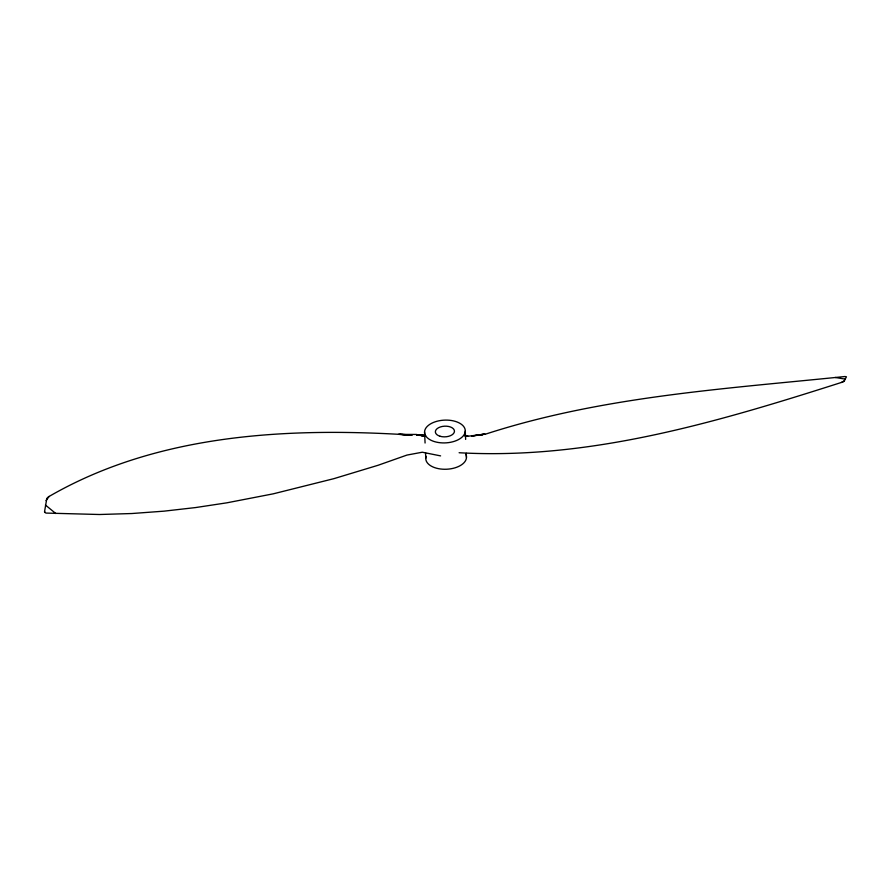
<?xml version="1.0" encoding="UTF-8"?>
<svg xmlns="http://www.w3.org/2000/svg" width="891" height="891" viewBox="0 0 891 891"><rect width="100%" height="100%" fill="white"/><g stroke="black" fill="none" stroke-linecap="round" stroke-linejoin="round"><path stroke-width="1.34" d="M440.6 455.891L422.301 452.216L406.942 455.078L378.096 465.269L333.824 478.679L273.27 493.826L226.86 502.825L195.608 507.558L164.011 511.156L131.835 513.528L99.502 514.508L45.842 513.071L44.55 511.679L46.778 498.604A7.629 6.059 4.1 0 1 49.139 496.432C154.087 435.744 279.484 427.758 397.932 434.262M459.11 452.739C590.265 460.068 717.912 421.855 841.427 382.451A7.629 1.994 -6.8 0 0 843.844 381.448L846.45 376.815L844.991 376.514C724.338 388.933 601.525 396.439 485.428 434.184M46.042 500.608L49.139 496.432M841.427 382.451L844.635 380.702M480.26 435.265L482.822 434.819M471.707 436.078L484.648 434.117M471.762 436.067L484.949 434.084L469.59 436.067L464.289 435.688M424.996 435.499L416.988 435.164L425.274 435.788M421.465 435.944L424.083 436.122M411.074 435.231L399.502 434.396L415.807 434.452L425.207 435.721M401.852 434.552L411.007 435.231M398.5 433.984L412.188 435.265M425.586 435.599L416.364 434.585L425.441 435.777M465.169 435.933L467.797 436.289M835.301 377.472L845.359 379.143M45.441 505.041L55.81 513.55M44.55 511.679L44.795 512.503M465.269 431.088A20.359 11.383 -2.6 0 1 434.429 441.602A20.359 11.383 -2.6 0 1 435.075 421.844A20.359 11.383 -2.6 0 1 465.269 431.088L465.648 439.408M466.271 453.274L466.461 457.439M424.573 431.935L425.074 443.027M425.519 452.739L425.775 458.286M465.87 454.499A20.359 11.383 -2.6 0 1 446.636 469.234A20.359 11.383 -2.6 0 1 426.143 456.303M439.998 436.245A9.545 5.335 -2.6 0 0 454.455 431.311A9.545 5.335 -2.6 0 0 440.299 426.978A9.545 5.335 -2.6 0 0 439.998 436.245"/></g></svg>
